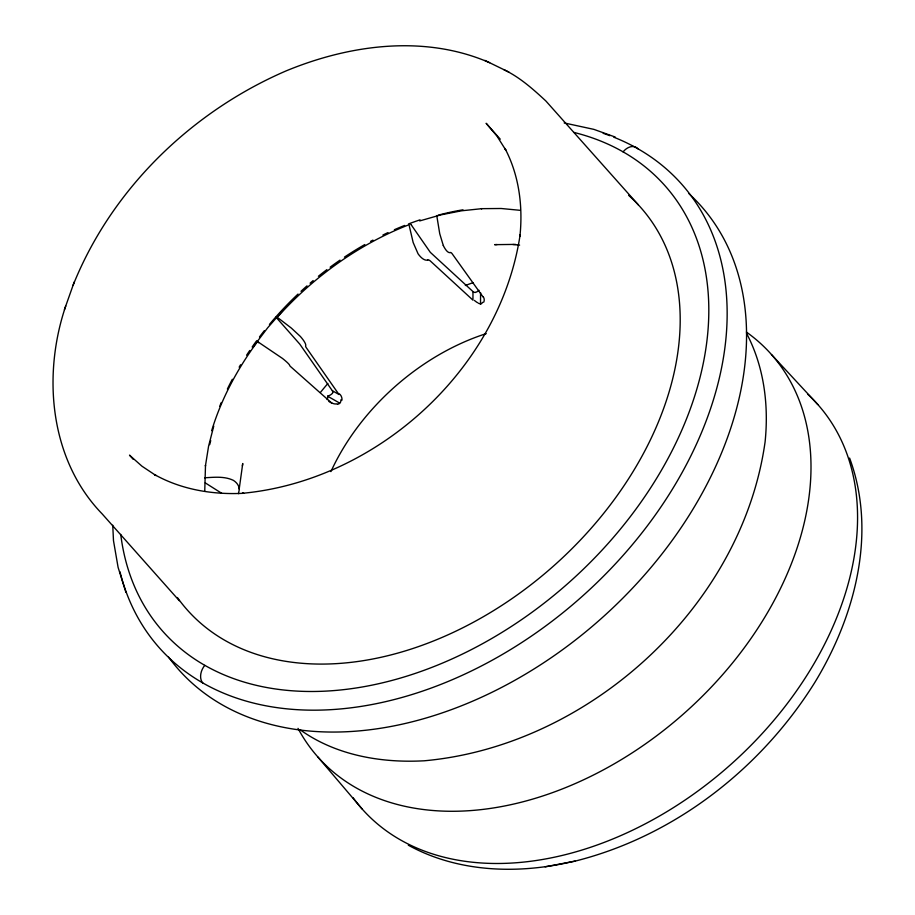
<?xml version="1.0" encoding="UTF-8"?>
<svg xmlns="http://www.w3.org/2000/svg" width="915" height="915" viewBox="0 0 915 915"><rect width="100%" height="100%" fill="white"/><g stroke="black" fill="none" stroke-linecap="round" stroke-linejoin="round"><path stroke-width="1.37" d="M480.524 304.135L480.569 292.651M239.204 488.953L242.75 463.516L242.372 465.895M65.731 306.01C42.273 375.139 49.57 459.627 102.137 513.875L179.306 600.72M213.755 426.115L208.574 446.223L205.417 466.021L205.498 465.392L204.743 491.275M332.625 392.615L332.763 391.814A4.232 2.573 0.9 0 0 332.385 390.808M73.097 285.24C111.538 189.131 191.475 111.744 286.04 70.924C349.804 44.561 424.857 34.393 489.662 62.723M64.405 309.762L74.264 281.923M253.489 346.51L267.695 327.764L283.341 309.865M419.699 220.927L440.733 214.899L461.56 210.793L481.988 208.654L481.393 208.666L501.157 208.494L520.12 210.313M408.307 845.186C457.832 872.464 517.65 874.42 571.772 861.77L575.077 861.129C674.424 836.196 760.891 768.817 814.842 682.407C854.953 616.527 877.313 532.839 849.589 458.049M545.123 866.837L575.077 861.129M204.594 477.79C214.144 477.275 224.575 476.052 233.451 480.398A17.774 11.895 3.4 0 1 238.735 492.076A6.828 4.575 3.4 0 0 238.632 493.711M497.097 244.557L494.615 244.66L515.557 244.397M475.045 292.377L474.313 292.354A4.198 2.939 -61 0 1 473.066 291.691M512.869 244.511L519.606 245.151M564.178 122.942L593.881 129.37L615.212 137.044M256.703 341.021L282.506 358.451A17.774 1.83 35.6 0 1 289.655 365.462A6.828 0.698 35.6 0 0 291.004 366.972L331.779 403.103L328.84 401.422M503.959 69.7C519.823 77.283 533.068 89.121 545.855 100.97L638.373 204.891M484.836 60.39L508.923 72.113M327.867 396.344L339.854 403.195A4.529 4.369 -34.4 0 1 337.452 404.27M221.659 493.265L205.269 482.891M300.36 729.93C335.496 755.058 380.125 762.973 422.581 760.868L424.011 760.811C588.105 746.194 740.944 607.812 764.837 443.661L765.066 442.162C768.92 405.093 764.071 366.56 746.526 333.312M771.471 354.551L817.85 404.579M500.265 139.194L486.128 123.285L496.868 135.935L505.778 150.071L504.977 148.459C519.125 175.268 523.037 206.355 519.926 236.253L520.143 234.697C499.933 369.283 376.889 480.821 242.235 493.322L243.71 493.288C213.046 494.878 181.536 489.731 154.521 474.576L156.008 475.56L141.962 466.204L129.507 455.144L133.281 459.387M317.86 757.002L362.1 808.952M411.487 225.239L430.325 252.357L472.975 291.565L472.952 300.143L430.29 260.947A6.828 2.997 68 0 0 427.808 260.009M483.051 296.94L452.124 253.718A6.828 2.173 75.2 0 0 450.329 252.563M276.273 317.288L276.422 317.516A11.14 2.493 42.8 0 0 277.805 319.221L299.777 344.12L332.271 390.659L338.973 394.491L306.491 347.963A6.828 1.533 42.8 0 1 305.656 345.859A17.774 3.969 42.8 0 0 300.406 336.491L291.37 328.108L277.291 317.311A250.424 173.816 -41.6 0 1 409.005 224.735L413.157 242.509L418.063 253.787A17.774 7.8 68 0 0 427.797 259.986M443.272 245.449L439.738 233.725L436.752 215.551M125.927 592.382L118.092 567.346L113.483 540.639L112.751 525.21M340.838 399.855L340.849 400.393A4.266 4.129 -11.3 0 1 340.288 402.634M330.921 471.614A193.557 134.345 -41.6 0 1 486.22 333.62M628.651 195.353A303.151 210.404 -41.6 0 1 554.158 565.47A303.151 210.404 -41.6 0 1 177.396 597.529M689.006 193.74A349.221 242.383 -41.6 0 1 601.212 618.586A349.221 242.383 -41.6 0 1 168.612 657.153M613.793 137.193A349.221 242.383 -41.6 0 1 579.595 598.673A349.221 242.383 -41.6 0 1 119.979 571.795M603.191 133.316A349.221 242.383 -41.6 0 1 609.859 135.672M623.069 151.879A13.519 9.482 -60.2 0 1 637.972 148.813M202.798 683.002A13.531 9.493 -60.2 0 1 204.754 665.365M573.957 132.435A335.691 232.982 -41.6 0 1 568.341 583.084A335.691 232.982 -41.6 0 1 120.734 534.383M211.685 430.656A250.424 173.816 -41.6 0 1 257.607 341.467M438.136 215.185A250.424 173.816 -41.6 0 1 463.001 209.81M276.17 317.139A2.619 0.583 42.8 0 1 276.17 317.025M276.765 317.025A2.619 0.583 42.8 0 1 277.302 317.333M339.408 393.907A5.913 4.609 78.2 0 1 341.97 400.175M336.972 403.881A5.856 3.774 -6 0 1 332.111 403.046M450.317 252.54A17.774 5.65 75.2 0 1 443.272 245.46M480.466 303.814A4.529 3.466 42.8 0 1 478.328 303.14M482.537 302.327A4.266 3.923 -89.3 0 1 481.141 303.883M483.349 296.986A6.233 5.639 -16.1 0 1 483.68 302.247M477.458 302.648A5.856 1.338 35.3 0 1 474.405 300.417M320.444 392.409A251.659 174.662 -41.6 0 1 327.867 383.499M465.323 285.514A251.659 174.662 -41.6 0 1 473.112 282.655M332.831 392.661A9.813 5.959 0.5 0 1 327.89 396.035M327.73 396.195A9.173 3.374 72.4 0 1 327.113 399.603M479.014 290.295A9.173 6.313 -59.9 0 1 475.034 292.514M209.672 444.667A252.311 175.12 -41.6 0 1 210.725 440.618M258.51 342.702A11.14 1.144 35.6 0 1 257.572 341.947M410.263 223.695A11.14 4.884 68 0 1 411.487 225.25M807.876 394.365A304.638 211.434 -41.6 0 1 730.136 765.066A304.638 211.434 -41.6 0 1 353.11 797.754M746.365 332.042A303.197 210.439 -41.6 0 1 683.596 713.837A303.197 210.439 -41.6 0 1 298.004 728.351M219.749 406.26A246.352 170.979 -41.6 0 1 221.27 402.554M227.389 389.024A246.352 170.979 -41.6 0 1 232.353 379.256M239.147 367.155A246.352 170.979 -41.6 0 1 240.588 364.753M246.593 355.214A246.352 170.979 -41.6 0 1 249.738 350.502M252.163 346.991A246.352 170.979 -41.6 0 1 256.326 341.181M259.483 336.937A246.352 170.979 -41.6 0 1 264.378 330.635M269.433 324.425A246.352 170.979 -41.6 0 1 298.027 294.058M301.001 291.29A246.352 170.979 -41.6 0 1 307.028 285.857M310.094 283.192A246.352 170.979 -41.6 0 1 313.182 280.562M318.397 276.261A246.352 170.979 -41.6 0 1 326.907 269.605M330.143 267.169A246.352 170.979 -41.6 0 1 339.991 260.135M344.429 257.126A246.352 170.979 -41.6 0 1 364.822 244.557M370.598 241.354A246.352 170.979 -41.6 0 1 372.92 240.119M382.928 235.018A246.352 170.979 -41.6 0 1 388.006 232.593M394.388 229.711A246.352 170.979 -41.6 0 1 404.647 225.445M408.502 223.946A246.352 170.979 -41.6 0 1 420.077 219.84"/></g></svg>
